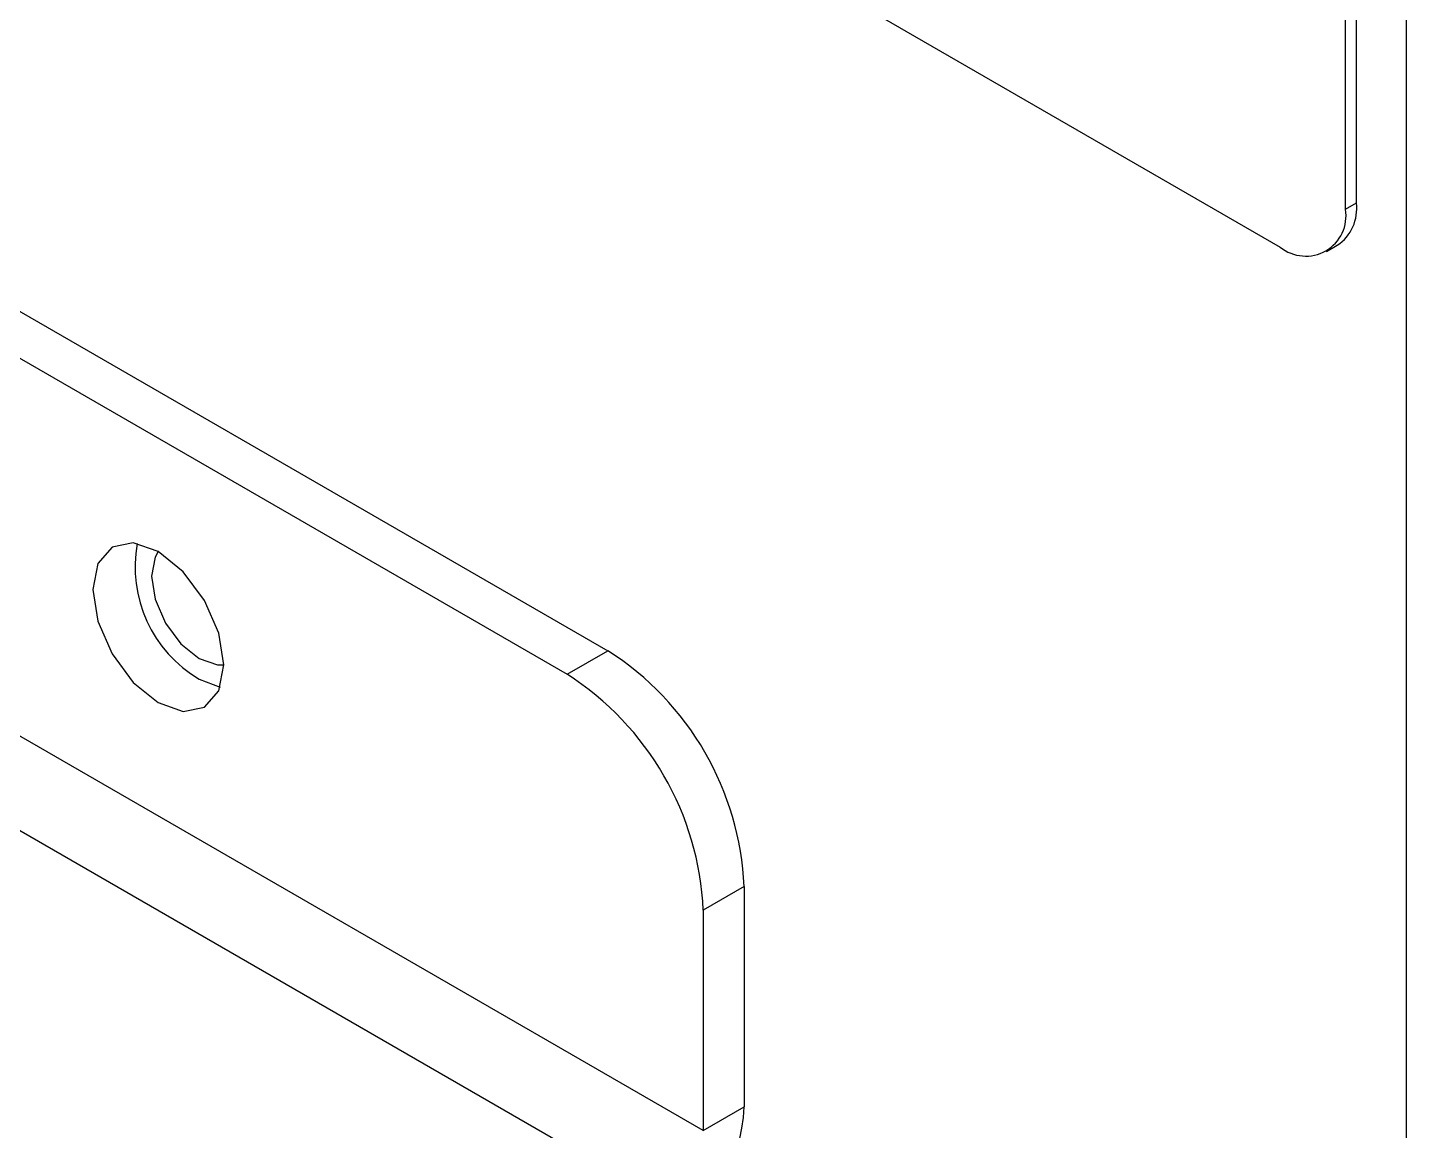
# Model space of a CAD drawing. Extents: x 150 to 4150, y 50 to 2920.
# Drawn here: x 3858.3 to 3947.7, y 1951.8 to 2023.4 of the extents above; entities that cross this region are included whole.
import ezdxf

# ---------------------------------------------------------------- set-up
doc = ezdxf.new("R2010")
doc.units = 0
doc.header["$LTSCALE"] = 10
doc.linetypes.add('SLD-KATı', pattern=[0])
doc.layers.get('0').update_dxf_attribs({"linetype": 'CONTINUOUS'})

msp = doc.modelspace()

# ---------------------------------------------------------------- linework, layer by layer
at = {"color": 7, "linetype": 'SLD-KATı'}
for p, q in [((3947.732, 923.174), (3947.732, 2132.675)), ((3944.491, 2011.99), (3944.491, 2124.673)), ((3943.784, 2011.582), (3943.784, 2124.265)), ((3806.605, 2085.875), (3939.541, 2009.132)), ((3772.193, 2054.372), (3895.937, 1982.937)), ((3769.542, 2052.842), (3893.285, 1981.406)), ((3902.124, 1951.807), (3760.703, 2033.448)), ((3758.051, 2028.855), (3899.472, 1947.214)), ((3943.784, 2011.582), (3944.491, 2011.99)), ((3942.541, 2008.835), (3943.248, 2009.243)), ((3893.285, 1981.406), (3895.937, 1982.937)), ((3869.42, 1981.097), (3870.786, 1980.57)), ((3904.776, 1967.627), (3902.124, 1966.097)), ((3904.776, 1967.627), (3904.776, 1953.338)), ((3902.124, 1966.097), (3902.124, 1951.807)), ((3902.124, 1951.807), (3904.776, 1953.338))]:
    msp.add_line(p, q, dxfattribs=at)
at = {"color": 7, "linetype": 'SLD-KATı', "flags": 128}
for points in [[(3866.769, 1979.566), (3868.392, 1979.002), (3869.769, 1979.269), (3870.688, 1980.328), (3871.011, 1982.016), (3870.688, 1984.078), (3869.769, 1986.198), (3868.392, 1988.055), (3866.769, 1989.365), (3865.145, 1989.929), (3863.769, 1989.662), (3862.849, 1988.603), (3862.526, 1986.915), (3862.849, 1984.853), (3863.769, 1982.733), (3865.145, 1980.877), (3866.769, 1979.566)], [(3866.768, 1989.366), (3866.562, 1989.013), (3866.327, 1987.782), (3866.562, 1986.279), (3867.233, 1984.733), (3868.237, 1983.379), (3869.42, 1982.424), (3870.604, 1982.012), (3871.011, 1982.014)]]:
    msp.add_lwpolyline(points, dxfattribs=at)
at = {"color": 7, "linetype": 'SLD-KATı'}
for centre, radius, start, end in [((3941.198, 2011.163), 2.62, 230.79671, 9.21404), ((3941.637, 2011.627), 2.877, 304.05635, 7.25583), ((3873.696, 1988.364), 8.432, 169.55979, 239.53254), ((3885.586, 1966.754), 19.21, 2.60548, 57.39452), ((3882.934, 1965.223), 19.21, 2.60548, 57.39452), ((3893.262, 1953.862), 11.526, 302.60548, 357.39452)]:
    msp.add_arc(centre, radius, start, end, dxfattribs=at)

doc.saveas('drawing.dxf')
